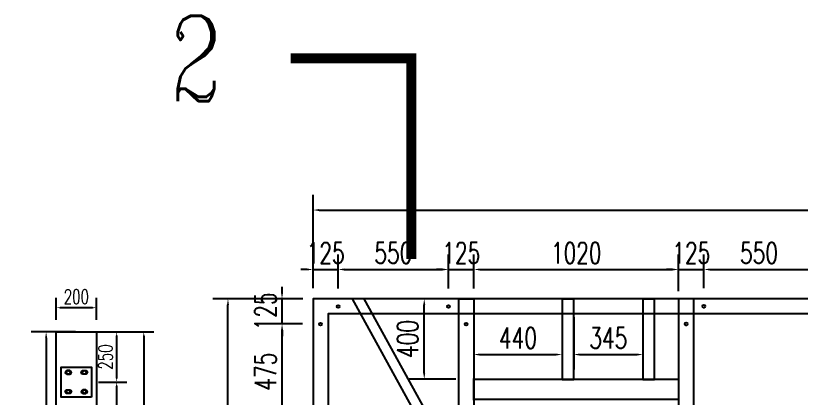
# Model space of a CAD drawing. Header units: millimetres. Extents: x -1443632 to -1307761, y 1430256 to 1527696.
# Drawn here: x -1385595 to -1381684, y 1473164 to 1475070 of the extents above; entities that cross this region are included whole.
import ezdxf

# ---------------------------------------------------------------- set-up
doc = ezdxf.new("R2010")
doc.units = ezdxf.units.MM
doc.header["$LTSCALE"] = 10
doc.layers.get('0').update_dxf_attribs({"linetype": 'CONTINUOUS'})
doc.layers.get('DEFPOINTS').update_dxf_attribs({"linetype": 'CONTINUOUS'})
for name, color, linetype in [('PUB_TEXT', 7, 'CONTINUOUS'), ('W-PLASTIC_RAILINGS塑木栏杆', 6, 'CONTINUOUS'), ('W-STEEL_FRAME钢架', 3, 'CONTINUOUS'), ('W-STEEL_KEEL钢龙骨', 5, 'CONTINUOUS')]:
    doc.layers.add(name, color=color, linetype=linetype)
doc.styles.add('_TCH_LABEL', font='COMPLEX', dxfattribs={"bigfont": 'GBCBIG'})
doc.styles.add('STANDARD_T3', font='simplex.shx', dxfattribs={"width": 0.7, "bigfont": 'gbcbig.shx'})
doc.dimstyles.new('W&&20', dxfattribs={"dimtxt": 70, "dimasz": 20, "dimexe": 50, "dimexo": 60, "dimgap": 20, "dimtad": 1, "dimdec": 0, "dimzin": 0, "dimdsep": 46, "dimtxsty": 'STANDARD_T3', "dimcen": 0.09, "dimclrd": 1, "dimclre": 1, "dimclrt": 7, "dimazin": 2, "dimtfac": 1, "dimtdec": 0, "dimtix": 1, "dimtmove": 2, "dimatfit": 3, "dimfxl": 0, "dimtolj": 1, "dimtzin": 0, "dimarcsym": 0})
doc.dimstyles.new('W&&30', dxfattribs={"dimtxt": 105, "dimasz": 30, "dimexe": 75, "dimexo": 90, "dimgap": 30, "dimtad": 1, "dimdec": 0, "dimzin": 0, "dimdsep": 46, "dimtxsty": 'STANDARD_T3', "dimcen": 0.09, "dimclrd": 1, "dimclre": 1, "dimclrt": 7, "dimazin": 2, "dimtfac": 1, "dimtdec": 0, "dimtix": 1, "dimtmove": 2, "dimatfit": 3, "dimfxl": 0, "dimtolj": 1, "dimtzin": 0, "dimarcsym": 0})

# ---------------------------------------------------------------- blocks, each defined once
blk = doc.blocks.new('*D220')
at = {"layer": 'DEFPOINTS', "color": 0, "transparency": 16777216}
for p in [(-1383989.8, 1473805.9), (-1384114.8, 1473622.4), (-1383989.8, 1473621.4)]:
    blk.add_point(p, dxfattribs=at)
at = {"layer": 'W-STEEL_FRAME钢架', "color": 1, "lineweight": -2, "transparency": 16777216}
for p, q in [((-1384114.8, 1473712.4), (-1384114.8, 1473880.9)), ((-1383989.8, 1473711.4), (-1383989.8, 1473880.9)), ((-1384144.8, 1473805.9), (-1384174.8, 1473805.9)), ((-1384114.8, 1473805.9), (-1383989.8, 1473805.9)), ((-1383959.8, 1473805.9), (-1383929.8, 1473805.9))]:
    blk.add_line(p, q, dxfattribs=at)
at = {"layer": 'W-STEEL_FRAME钢架', "color": 1, "transparency": 16777216}
for points in [[(-1384144.8, 1473810.9), (-1384144.8, 1473800.9), (-1384114.8, 1473805.9)], [(-1383959.8, 1473810.9), (-1383959.8, 1473800.9), (-1383989.8, 1473805.9)]]:
    blk.add_solid(points, dxfattribs=at)
at = {"layer": 'W-STEEL_FRAME钢架', "color": 7, "transparency": 16777216, "insert": (-1384052.3, 1473888.4), "char_height": 105, "attachment_point": 5, "style": 'STANDARD_T3'}
blk.add_mtext('\\A1;125', dxfattribs=at)
blk = doc.blocks.new('*D221')
at = {"layer": 'DEFPOINTS', "color": 0, "transparency": 16777216}
for p in [(-1383439.8, 1473805.9), (-1383989.8, 1473621.4), (-1383439.8, 1473621.4)]:
    blk.add_point(p, dxfattribs=at)
at = {"layer": 'W-STEEL_FRAME钢架', "color": 1, "lineweight": -2, "transparency": 16777216}
for p, q in [((-1383989.8, 1473711.4), (-1383989.8, 1473880.9)), ((-1383439.8, 1473711.4), (-1383439.8, 1473880.9)), ((-1383959.8, 1473805.9), (-1383469.8, 1473805.9))]:
    blk.add_line(p, q, dxfattribs=at)
at = {"layer": 'W-STEEL_FRAME钢架', "color": 1, "transparency": 16777216}
for points in [[(-1383959.8, 1473810.9), (-1383959.8, 1473800.9), (-1383989.8, 1473805.9)], [(-1383469.8, 1473810.9), (-1383469.8, 1473800.9), (-1383439.8, 1473805.9)]]:
    blk.add_solid(points, dxfattribs=at)
at = {"layer": 'W-STEEL_FRAME钢架', "color": 7, "transparency": 16777216, "insert": (-1383714.8, 1473888.4), "char_height": 105, "attachment_point": 5, "style": 'STANDARD_T3'}
blk.add_mtext('\\A1;550', dxfattribs=at)
blk = doc.blocks.new('*D222')
at = {"layer": 'DEFPOINTS', "color": 0, "transparency": 16777216}
for p in [(-1383314.8, 1473805.9), (-1383439.8, 1473621.4), (-1383314.8, 1473620.4)]:
    blk.add_point(p, dxfattribs=at)
at = {"layer": 'W-STEEL_FRAME钢架', "color": 1, "lineweight": -2, "transparency": 16777216}
for p, q in [((-1383439.8, 1473711.4), (-1383439.8, 1473880.9)), ((-1383314.8, 1473710.4), (-1383314.8, 1473880.9)), ((-1383469.8, 1473805.9), (-1383499.8, 1473805.9)), ((-1383439.8, 1473805.9), (-1383314.8, 1473805.9)), ((-1383284.8, 1473805.9), (-1383254.8, 1473805.9))]:
    blk.add_line(p, q, dxfattribs=at)
at = {"layer": 'W-STEEL_FRAME钢架', "color": 1, "transparency": 16777216}
for points in [[(-1383469.8, 1473810.9), (-1383469.8, 1473800.9), (-1383439.8, 1473805.9)], [(-1383284.8, 1473810.9), (-1383284.8, 1473800.9), (-1383314.8, 1473805.9)]]:
    blk.add_solid(points, dxfattribs=at)
at = {"layer": 'W-STEEL_FRAME钢架', "color": 7, "transparency": 16777216, "insert": (-1383377.3, 1473888.4), "char_height": 105, "attachment_point": 5, "style": 'STANDARD_T3'}
blk.add_mtext('\\A1;125', dxfattribs=at)
blk = doc.blocks.new('*D223')
at = {"layer": 'DEFPOINTS', "color": 0, "transparency": 16777216}
for p in [(-1382294.8, 1473805.9), (-1383314.8, 1473620.4), (-1382294.8, 1473608.2)]:
    blk.add_point(p, dxfattribs=at)
at = {"layer": 'W-STEEL_FRAME钢架', "color": 1, "lineweight": -2, "transparency": 16777216}
for p, q in [((-1383314.8, 1473710.4), (-1383314.8, 1473880.9)), ((-1382294.8, 1473698.2), (-1382294.8, 1473880.9)), ((-1383284.8, 1473805.9), (-1382324.8, 1473805.9))]:
    blk.add_line(p, q, dxfattribs=at)
at = {"layer": 'W-STEEL_FRAME钢架', "color": 1, "transparency": 16777216}
for points in [[(-1383284.8, 1473810.9), (-1383284.8, 1473800.9), (-1383314.8, 1473805.9)], [(-1382324.8, 1473810.9), (-1382324.8, 1473800.9), (-1382294.8, 1473805.9)]]:
    blk.add_solid(points, dxfattribs=at)
at = {"layer": 'W-STEEL_FRAME钢架', "color": 7, "transparency": 16777216, "insert": (-1382804.8, 1473888.4), "char_height": 105, "attachment_point": 5, "style": 'STANDARD_T3'}
blk.add_mtext('\\A1;1020', dxfattribs=at)
blk = doc.blocks.new('*D224')
at = {"layer": 'DEFPOINTS', "color": 0, "transparency": 16777216}
for p in [(-1382169.8, 1473805.9), (-1382294.8, 1473608.2), (-1382169.8, 1473622.4)]:
    blk.add_point(p, dxfattribs=at)
at = {"layer": 'W-STEEL_FRAME钢架', "color": 1, "lineweight": -2, "transparency": 16777216}
for p, q in [((-1382294.8, 1473698.2), (-1382294.8, 1473880.9)), ((-1382169.8, 1473712.4), (-1382169.8, 1473880.9)), ((-1382324.8, 1473805.9), (-1382354.8, 1473805.9)), ((-1382294.8, 1473805.9), (-1382169.8, 1473805.9)), ((-1382139.8, 1473805.9), (-1382109.8, 1473805.9))]:
    blk.add_line(p, q, dxfattribs=at)
at = {"layer": 'W-STEEL_FRAME钢架', "color": 1, "transparency": 16777216}
for points in [[(-1382324.8, 1473810.9), (-1382324.8, 1473800.9), (-1382294.8, 1473805.9)], [(-1382139.8, 1473810.9), (-1382139.8, 1473800.9), (-1382169.8, 1473805.9)]]:
    blk.add_solid(points, dxfattribs=at)
at = {"layer": 'W-STEEL_FRAME钢架', "color": 7, "transparency": 16777216, "insert": (-1382232.3, 1473888.4), "char_height": 105, "attachment_point": 5, "style": 'STANDARD_T3'}
blk.add_mtext('\\A1;125', dxfattribs=at)
blk = doc.blocks.new('*D225')
at = {"layer": 'DEFPOINTS', "color": 0, "transparency": 16777216}
for p in [(-1381619.8, 1473805.9), (-1382169.8, 1473622.4), (-1381619.8, 1473622.4)]:
    blk.add_point(p, dxfattribs=at)
at = {"layer": 'W-STEEL_FRAME钢架', "color": 1, "lineweight": -2, "transparency": 16777216}
for p, q in [((-1382169.8, 1473712.4), (-1382169.8, 1473880.9)), ((-1381619.8, 1473712.4), (-1381619.8, 1473880.9)), ((-1382139.8, 1473805.9), (-1381649.8, 1473805.9))]:
    blk.add_line(p, q, dxfattribs=at)
at = {"layer": 'W-STEEL_FRAME钢架', "color": 1, "transparency": 16777216}
for points in [[(-1382139.8, 1473810.9), (-1382139.8, 1473800.9), (-1382169.8, 1473805.9)], [(-1381649.8, 1473810.9), (-1381649.8, 1473800.9), (-1381619.8, 1473805.9)]]:
    blk.add_solid(points, dxfattribs=at)
at = {"layer": 'W-STEEL_FRAME钢架', "color": 7, "transparency": 16777216, "insert": (-1381894.8, 1473888.4), "char_height": 105, "attachment_point": 5, "style": 'STANDARD_T3'}
blk.add_mtext('\\A1;550', dxfattribs=at)
blk = doc.blocks.new('*D143')
at = {"layer": 'DEFPOINTS', "color": 0, "transparency": 16777216}
for p in [(-1384269.1, 1473534.4), (-1384077.8, 1473534.4), (-1384077.8, 1473059.4)]:
    blk.add_point(p, dxfattribs=at)
at = {"layer": 'W-STEEL_FRAME钢架', "color": 1, "lineweight": -2, "transparency": 16777216}
for p, q in [((-1384167.8, 1473534.4), (-1384344.1, 1473534.4)), ((-1384269.1, 1473089.4), (-1384269.1, 1473504.4)), ((-1384167.8, 1473059.4), (-1384344.1, 1473059.4))]:
    blk.add_line(p, q, dxfattribs=at)
at = {"layer": 'W-STEEL_FRAME钢架', "color": 1, "transparency": 16777216}
for points in [[(-1384274.1, 1473504.4), (-1384264.1, 1473504.4), (-1384269.1, 1473534.4)], [(-1384274.1, 1473089.4), (-1384264.1, 1473089.4), (-1384269.1, 1473059.4)]]:
    blk.add_solid(points, dxfattribs=at)
at = {"layer": 'W-STEEL_FRAME钢架', "color": 7, "transparency": 16777216, "insert": (-1384351.6, 1473296.9), "char_height": 105, "attachment_point": 5, "rotation": 90, "style": 'STANDARD_T3'}
blk.add_mtext('\\A1;475', dxfattribs=at)
blk = doc.blocks.new('*D144')
at = {"layer": 'DEFPOINTS', "color": 0, "transparency": 16777216}
for p in [(-1384269.1, 1473659.4), (-1384075.5, 1473659.4), (-1384077.8, 1473534.4)]:
    blk.add_point(p, dxfattribs=at)
at = {"layer": 'W-STEEL_FRAME钢架', "color": 1, "lineweight": -2, "transparency": 16777216}
for p, q in [((-1384269.1, 1473689.4), (-1384269.1, 1473719.4)), ((-1384165.5, 1473659.4), (-1384344.1, 1473659.4)), ((-1384269.1, 1473534.4), (-1384269.1, 1473659.4)), ((-1384167.8, 1473534.4), (-1384344.1, 1473534.4)), ((-1384269.1, 1473504.4), (-1384269.1, 1473474.4))]:
    blk.add_line(p, q, dxfattribs=at)
at = {"layer": 'W-STEEL_FRAME钢架', "color": 1, "transparency": 16777216}
for points in [[(-1384274.1, 1473689.4), (-1384264.1, 1473689.4), (-1384269.1, 1473659.4)], [(-1384274.1, 1473504.4), (-1384264.1, 1473504.4), (-1384269.1, 1473534.4)]]:
    blk.add_solid(points, dxfattribs=at)
at = {"layer": 'W-STEEL_FRAME钢架', "color": 7, "transparency": 16777216, "insert": (-1384351.6, 1473596.9), "char_height": 105, "attachment_point": 5, "rotation": 90, "style": 'STANDARD_T3'}
blk.add_mtext('\\A1;125', dxfattribs=at)
blk = doc.blocks.new('*D145')
at = {"layer": 'DEFPOINTS', "color": 0, "transparency": 16777216}
for p in [(-1384538.3, 1473659.4), (-1384114.8, 1473659.4), (-1384114.8, 1471159.4)]:
    blk.add_point(p, dxfattribs=at)
at = {"layer": 'W-STEEL_FRAME钢架', "color": 1, "lineweight": -2, "transparency": 16777216}
for p, q in [((-1384204.8, 1473659.4), (-1384613.3, 1473659.4)), ((-1384538.3, 1471189.4), (-1384538.3, 1473629.4)), ((-1384204.8, 1471159.4), (-1384613.3, 1471159.4))]:
    blk.add_line(p, q, dxfattribs=at)
at = {"layer": 'W-STEEL_FRAME钢架', "color": 1, "transparency": 16777216}
for points in [[(-1384543.3, 1473629.4), (-1384533.3, 1473629.4), (-1384538.3, 1473659.4)], [(-1384543.3, 1471189.4), (-1384533.3, 1471189.4), (-1384538.3, 1471159.4)]]:
    blk.add_solid(points, dxfattribs=at)
at = {"layer": 'W-STEEL_FRAME钢架', "color": 7, "transparency": 16777216, "insert": (-1384620.8, 1472409.4), "char_height": 105, "attachment_point": 5, "rotation": 90, "style": 'STANDARD_T3'}
blk.add_mtext('\\A1;2500', dxfattribs=at)
blk = doc.blocks.new('*D146')
at = {"layer": 'DEFPOINTS', "color": 0, "transparency": 16777216}
for p in [(-1374214.8, 1474101.9), (-1384114.8, 1473659.4), (-1374214.8, 1473659.4)]:
    blk.add_point(p, dxfattribs=at)
at = {"layer": 'W-STEEL_FRAME钢架', "color": 1, "lineweight": -2, "transparency": 16777216}
for p, q in [((-1384114.8, 1473749.4), (-1384114.8, 1474176.9)), ((-1374214.8, 1473749.4), (-1374214.8, 1474176.9)), ((-1384084.8, 1474101.9), (-1374244.8, 1474101.9))]:
    blk.add_line(p, q, dxfattribs=at)
at = {"layer": 'W-STEEL_FRAME钢架', "color": 1, "transparency": 16777216}
for points in [[(-1384084.8, 1474106.9), (-1384084.8, 1474096.9), (-1384114.8, 1474101.9)], [(-1374244.8, 1474106.9), (-1374244.8, 1474096.9), (-1374214.8, 1474101.9)]]:
    blk.add_solid(points, dxfattribs=at)
at = {"layer": 'W-STEEL_FRAME钢架', "color": 7, "transparency": 16777216, "insert": (-1379164.8, 1474184.4), "char_height": 105, "attachment_point": 5, "style": 'STANDARD_T3'}
blk.add_mtext('\\A1;9900', dxfattribs=at)
blk = doc.blocks.new('*D152')
at = {"layer": 'DEFPOINTS', "color": 0, "transparency": 16777216}
for p in [(-1385207.8, 1473494.7), (-1385443.4, 1470994.7), (-1385207.8, 1470994.7)]:
    blk.add_point(p, dxfattribs=at)
at = {"layer": 'W-PLASTIC_RAILINGS塑木栏杆', "color": 1, "lineweight": -2, "transparency": 16777216}
for p, q in [((-1385297.8, 1473494.7), (-1385518.4, 1473494.7)), ((-1385443.4, 1473464.7), (-1385443.4, 1471024.7)), ((-1385297.8, 1470994.7), (-1385518.4, 1470994.7))]:
    blk.add_line(p, q, dxfattribs=at)
at = {"layer": 'W-PLASTIC_RAILINGS塑木栏杆', "color": 1, "transparency": 16777216}
for points in [[(-1385448.4, 1473464.7), (-1385438.4, 1473464.7), (-1385443.4, 1473494.7)], [(-1385448.4, 1471024.7), (-1385438.4, 1471024.7), (-1385443.4, 1470994.7)]]:
    blk.add_solid(points, dxfattribs=at)
at = {"layer": 'W-PLASTIC_RAILINGS塑木栏杆', "color": 7, "transparency": 16777216, "insert": (-1385525.9, 1472244.7), "char_height": 105, "attachment_point": 5, "rotation": 90, "style": 'STANDARD_T3'}
blk.add_mtext('\\A1;2500', dxfattribs=at)
blk = doc.blocks.new('*D244')
at = {"layer": 'DEFPOINTS', "color": 0, "transparency": 16777216}
for p in [(-1385293.1, 1473494.7), (-1385092.3, 1473494.7), (-1385243.1, 1473245)]:
    blk.add_point(p, dxfattribs=at)
at = {"layer": 'W-PLASTIC_RAILINGS塑木栏杆', "color": 1, "lineweight": -2, "transparency": 16777216}
for p, q in [((-1385233.1, 1473494.7), (-1385042.3, 1473494.7)), ((-1385092.3, 1473265), (-1385092.3, 1473474.7)), ((-1385183.1, 1473245), (-1385042.3, 1473245))]:
    blk.add_line(p, q, dxfattribs=at)
at = {"layer": 'W-PLASTIC_RAILINGS塑木栏杆', "color": 1, "transparency": 16777216}
for points in [[(-1385095.7, 1473474.7), (-1385089, 1473474.7), (-1385092.3, 1473494.7)], [(-1385095.7, 1473265), (-1385089, 1473265), (-1385092.3, 1473245)]]:
    blk.add_solid(points, dxfattribs=at)
at = {"layer": 'W-PLASTIC_RAILINGS塑木栏杆', "color": 7, "transparency": 16777216, "insert": (-1385147.3, 1473369.9), "char_height": 70, "attachment_point": 5, "rotation": 90, "style": 'STANDARD_T3'}
blk.add_mtext('\\A1;250', dxfattribs=at)
blk = doc.blocks.new('*D155')
at = {"layer": 'DEFPOINTS', "color": 0, "transparency": 16777216}
for p in [(-1385393.1, 1473615.4), (-1385393.1, 1473494.7), (-1385193.1, 1473494.7)]:
    blk.add_point(p, dxfattribs=at)
at = {"layer": 'W-PLASTIC_RAILINGS塑木栏杆', "color": 1, "lineweight": -2, "transparency": 16777216}
for p, q in [((-1385393.1, 1473554.7), (-1385393.1, 1473665.4)), ((-1385193.1, 1473554.7), (-1385193.1, 1473665.4)), ((-1385213.1, 1473615.4), (-1385373.1, 1473615.4))]:
    blk.add_line(p, q, dxfattribs=at)
at = {"layer": 'W-PLASTIC_RAILINGS塑木栏杆', "color": 1, "transparency": 16777216}
for points in [[(-1385373.1, 1473618.8), (-1385373.1, 1473612.1), (-1385393.1, 1473615.4)], [(-1385213.1, 1473618.8), (-1385213.1, 1473612.1), (-1385193.1, 1473615.4)]]:
    blk.add_solid(points, dxfattribs=at)
at = {"layer": 'W-PLASTIC_RAILINGS塑木栏杆', "color": 7, "transparency": 16777216, "insert": (-1385293.1, 1473670.4), "char_height": 70, "attachment_point": 5, "style": 'STANDARD_T3'}
blk.add_mtext('\\A1;200', dxfattribs=at)
blk = doc.blocks.new('*D156')
at = {"layer": 'DEFPOINTS', "color": 0, "transparency": 16777216}
for p in [(-1385193.1, 1473494.7), (-1385193.1, 1470994.7), (-1384957.5, 1470994.7)]:
    blk.add_point(p, dxfattribs=at)
at = {"layer": 'W-PLASTIC_RAILINGS塑木栏杆', "color": 1, "lineweight": -2, "transparency": 16777216}
for p, q in [((-1385133.1, 1473494.7), (-1384907.5, 1473494.7)), ((-1384957.5, 1473474.7), (-1384957.5, 1471014.7)), ((-1385133.1, 1470994.7), (-1384907.5, 1470994.7))]:
    blk.add_line(p, q, dxfattribs=at)
at = {"layer": 'W-PLASTIC_RAILINGS塑木栏杆', "color": 1, "transparency": 16777216}
for points in [[(-1384960.8, 1473474.7), (-1384954.1, 1473474.7), (-1384957.5, 1473494.7)], [(-1384960.8, 1471014.7), (-1384954.1, 1471014.7), (-1384957.5, 1470994.7)]]:
    blk.add_solid(points, dxfattribs=at)
at = {"layer": 'W-PLASTIC_RAILINGS塑木栏杆', "color": 7, "transparency": 16777216, "insert": (-1385012.5, 1472244.7), "char_height": 70, "attachment_point": 5, "rotation": 90, "style": 'STANDARD_T3'}
blk.add_mtext('\\A1;2500', dxfattribs=at)
blk = doc.blocks.new('*D157')
at = {"layer": 'DEFPOINTS', "color": 0, "transparency": 16777216}
for p in [(-1385243.1, 1473245), (-1385092.3, 1473245), (-1385243.1, 1472578.7)]:
    blk.add_point(p, dxfattribs=at)
at = {"layer": 'W-PLASTIC_RAILINGS塑木栏杆', "color": 1, "lineweight": -2, "transparency": 16777216}
for p, q in [((-1385183.1, 1473245), (-1385042.3, 1473245)), ((-1385092.3, 1472598.7), (-1385092.3, 1473225)), ((-1385183.1, 1472578.7), (-1385042.3, 1472578.7))]:
    blk.add_line(p, q, dxfattribs=at)
at = {"layer": 'W-PLASTIC_RAILINGS塑木栏杆', "color": 1, "transparency": 16777216}
for points in [[(-1385095.7, 1473225), (-1385089, 1473225), (-1385092.3, 1473245)], [(-1385095.7, 1472598.7), (-1385089, 1472598.7), (-1385092.3, 1472578.7)]]:
    blk.add_solid(points, dxfattribs=at)
at = {"layer": 'W-PLASTIC_RAILINGS塑木栏杆', "color": 7, "transparency": 16777216, "insert": (-1385147.3, 1472911.9), "char_height": 70, "attachment_point": 5, "rotation": 90, "style": 'STANDARD_T3'}
blk.add_mtext('\\A1;666', dxfattribs=at)
blk = doc.blocks.new('*D266')
at = {"color": 1, "lineweight": -2, "transparency": 16777216}
for p, q in [((-1383404.8, 1473659.4), (-1383636.2, 1473659.4)), ((-1383561.2, 1473289.4), (-1383561.2, 1473629.4)), ((-1383404.8, 1473259.4), (-1383636.2, 1473259.4))]:
    blk.add_line(p, q, dxfattribs=at)
at = {"color": 1, "transparency": 16777216}
for points in [[(-1383566.2, 1473629.4), (-1383556.2, 1473629.4), (-1383561.2, 1473659.4)], [(-1383566.2, 1473289.4), (-1383556.2, 1473289.4), (-1383561.2, 1473259.4)]]:
    blk.add_solid(points, dxfattribs=at)
at = {"layer": 'DEFPOINTS', "color": 0, "transparency": 16777216}
for p in [(-1383561.2, 1473659.4), (-1383314.8, 1473659.4), (-1383314.8, 1473259.4)]:
    blk.add_point(p, dxfattribs=at)
at = {"color": 7, "transparency": 16777216, "insert": (-1383643.7, 1473459.4), "char_height": 105, "attachment_point": 5, "rotation": 90, "style": 'STANDARD_T3'}
blk.add_mtext('\\A1;400', dxfattribs=at)
blk = doc.blocks.new('*D267')
at = {"color": 1, "lineweight": -2, "transparency": 16777216}
for p, q in [((-1382817.1, 1473568.4), (-1382817.1, 1473307.1)), ((-1382472.3, 1473568.4), (-1382472.3, 1473307.1)), ((-1382787.1, 1473382.1), (-1382502.3, 1473382.1))]:
    blk.add_line(p, q, dxfattribs=at)
at = {"color": 1, "transparency": 16777216}
for points in [[(-1382787.1, 1473387.1), (-1382787.1, 1473377.1), (-1382817.1, 1473382.1)], [(-1382502.3, 1473387.1), (-1382502.3, 1473377.1), (-1382472.3, 1473382.1)]]:
    blk.add_solid(points, dxfattribs=at)
at = {"layer": 'DEFPOINTS', "color": 0, "transparency": 16777216}
for p in [(-1382817.1, 1473658.4), (-1382472.3, 1473658.4), (-1382472.3, 1473382.1)]:
    blk.add_point(p, dxfattribs=at)
at = {"color": 7, "transparency": 16777216, "insert": (-1382644.7, 1473464.6), "char_height": 105, "attachment_point": 5, "style": 'STANDARD_T3'}
blk.add_mtext('\\A1;345', dxfattribs=at)
blk = doc.blocks.new('*D277')
at = {"color": 1, "lineweight": -2, "transparency": 16777216}
for p, q in [((-1383314.8, 1473569.4), (-1383314.8, 1473307.1)), ((-1382875.1, 1473568.4), (-1382875.1, 1473307.1)), ((-1383284.8, 1473382.1), (-1382905.1, 1473382.1))]:
    blk.add_line(p, q, dxfattribs=at)
at = {"color": 1, "transparency": 16777216}
for points in [[(-1383284.8, 1473387.1), (-1383284.8, 1473377.1), (-1383314.8, 1473382.1)], [(-1382905.1, 1473387.1), (-1382905.1, 1473377.1), (-1382875.1, 1473382.1)]]:
    blk.add_solid(points, dxfattribs=at)
at = {"layer": 'DEFPOINTS', "color": 0, "transparency": 16777216}
for p in [(-1383314.8, 1473659.4), (-1382875.1, 1473658.4), (-1382875.1, 1473382.1)]:
    blk.add_point(p, dxfattribs=at)
at = {"color": 7, "transparency": 16777216, "insert": (-1383094.9, 1473464.6), "char_height": 105, "attachment_point": 5, "style": 'STANDARD_T3'}
blk.add_mtext('\\A1;440', dxfattribs=at)

msp = doc.modelspace()

# ---------------------------------------------------------------- linework, layer by layer
at = {"color": 3, "const_width": 50}
msp.add_lwpolyline([(-1384226, 1474857.5), (-1383626, 1474857.5), (-1383626, 1473857.5)], dxfattribs=at)
msp.add_lwpolyline([(-1385218.1, 1473170), (-1385368.1, 1473170), (-1385368.1, 1473320), (-1385218.1, 1473320)], close=True)
at = {"color": 3}
for points in [[(-1385326.1, 1473284, 0.945986), (-1385326.1, 1473302), (-1385340.1, 1473302, 0.892056), (-1385340.1, 1473284)], [(-1385260.1, 1473284, -0.945986), (-1385260.1, 1473302), (-1385246.1, 1473302, -0.892056), (-1385246.1, 1473284)], [(-1385326.1, 1473206, -0.945986), (-1385326.1, 1473188), (-1385340.1, 1473188, -0.892056), (-1385340.1, 1473206)], [(-1385260.1, 1473206, 0.945986), (-1385260.1, 1473188), (-1385246.1, 1473188, 0.892056), (-1385246.1, 1473206)]]:
    msp.add_lwpolyline(points, format="xyb", close=True, dxfattribs=at)
at = {"color": 2}
for centre in [(-1385333.1, 1473293), (-1385253.1, 1473293), (-1385333.1, 1473197), (-1385253.1, 1473197)]:
    msp.add_circle(centre, 9, dxfattribs=at)
at = {"layer": 'W-STEEL_FRAME钢架', "color": 4}
for points in [[(-1374214.8, 1473659.4), (-1384114.8, 1473659.4), (-1384114.8, 1471159.4), (-1374214.8, 1471159.4)], [(-1383314.8, 1471159.4), (-1383389.8, 1471159.4), (-1383389.8, 1473659.4), (-1383314.8, 1473659.4)], [(-1382294.8, 1471159.4), (-1382219.8, 1471159.4), (-1382219.8, 1473659.4), (-1382294.8, 1473659.4)], [(-1374289.8, 1473584.4), (-1384039.8, 1473584.4), (-1384039.8, 1471234.4), (-1374289.8, 1471234.4)], [(-1385193.1, 1470994.7), (-1385393.1, 1470994.7), (-1385393.1, 1473494.7), (-1385193.1, 1473494.7)]]:
    msp.add_lwpolyline(points, close=True, dxfattribs=at)
at = {"layer": 'W-STEEL_FRAME钢架', "color": 6}
msp.add_lwpolyline([(-1383920.7, 1473659.4), (-1383314.8, 1472557.3), (-1383314.8, 1472667.3), (-1383860.2, 1473659.4)], close=True, dxfattribs=at)
at = {"layer": 'W-STEEL_FRAME钢架'}
for points in [[(-1382875.1, 1473257.4), (-1382817.1, 1473257.4), (-1382817.1, 1473658.4), (-1382875.1, 1473658.4)], [(-1382472.3, 1473257.5), (-1382414.3, 1473257.5), (-1382414.3, 1473658.4), (-1382472.3, 1473658.4)]]:
    msp.add_lwpolyline(points, close=True, dxfattribs=at)
for centre in [(-1383989.8, 1473621.4), (-1383439.8, 1473621.4), (-1382169.8, 1473622.4), (-1384077.8, 1473533.4), (-1383351.8, 1473533.4), (-1382257.8, 1473534.4)]:
    msp.add_circle(centre, 7, dxfattribs=at)
at = {"layer": 'W-STEEL_KEEL钢龙骨', "color": 1, "const_width": 10}
msp.add_lwpolyline([(-1383314.8, 1473159.4), (-1382294.8, 1473159.4), (-1382294.8, 1473259.4), (-1383314.8, 1473259.4)], close=True, dxfattribs=at)

# ---------------------------------------------------------------- texts
at = {"layer": 'PUB_TEXT', "color": 7, "style": '_TCH_LABEL', "width": 0.705882}
msp.add_text('2', height=425, dxfattribs=at).set_placement((-1384826, 1474645))

# ---------------------------------------------------------------- dimensions: what is measured, and where the dimension line sits
dim = msp.add_linear_dim(base=(-1383561.2, 1473659.4), p1=(-1383314.8, 1473259.4), p2=(-1383314.8, 1473659.4), angle=90, dimstyle='W&&30')
dim.commit()
dim.dimension.update_dxf_attribs({"geometry": '*D266', "text_midpoint": (-1383643.7, 1473459.4)})
at = {"color": 3}
dim = msp.add_linear_dim(base=(-1382875.1, 1473382.1), p1=(-1383314.8, 1473659.4), p2=(-1382875.1, 1473658.4), dimstyle='W&&30', dxfattribs=at)
dim.commit()
dim.dimension.update_dxf_attribs({"geometry": '*D277', "text_midpoint": (-1383094.9, 1473464.6)})
dim = msp.add_linear_dim(base=(-1382472.3, 1473382.1), p1=(-1382817.1, 1473658.4), p2=(-1382472.3, 1473658.4), dimstyle='W&&30')
dim.commit()
dim.dimension.update_dxf_attribs({"geometry": '*D267', "text_midpoint": (-1382644.7, 1473464.6)})
at = {"layer": 'W-PLASTIC_RAILINGS塑木栏杆'}
for base, p1, p2, angle, dimstyle, picture, middle in [((-1385393.1, 1473615.4), (-1385193.1, 1473494.7), (-1385393.1, 1473494.7), 180, 'W&&20', '*D155', (-1385293.1, 1473670.4)), ((-1385443.4, 1470994.7), (-1385207.8, 1473494.7), (-1385207.8, 1470994.7), 90, 'W&&30', '*D152', (-1385525.9, 1472244.7)), ((-1385092.3, 1473494.7), (-1385243.1, 1473245), (-1385293.1, 1473494.7), 90, 'W&&20', '*D244', (-1385147.3, 1473369.9)), ((-1384957.5, 1470994.7), (-1385193.1, 1473494.7), (-1385193.1, 1470994.7), 90, 'W&&20', '*D156', (-1385012.5, 1472244.7)), ((-1385092.3, 1473245), (-1385243.1, 1472578.7), (-1385243.1, 1473245), 90, 'W&&20', '*D157', (-1385147.3, 1472911.9))]:
    dim = msp.add_linear_dim(base=base, p1=p1, p2=p2, angle=angle, dimstyle=dimstyle, dxfattribs=at)
    dim.commit()
    dim.dimension.update_dxf_attribs({"geometry": picture, "text_midpoint": middle})
at = {"layer": 'W-STEEL_FRAME钢架'}
for base, p1, p2, picture, middle in [((-1374214.8, 1474101.9), (-1384114.8, 1473659.4), (-1374214.8, 1473659.4), '*D146', (-1379164.8, 1474184.4)), ((-1383989.8, 1473805.9), (-1384114.8, 1473622.4), (-1383989.8, 1473621.4), '*D220', (-1384052.3, 1473888.4)), ((-1383439.8, 1473805.9), (-1383989.8, 1473621.4), (-1383439.8, 1473621.4), '*D221', (-1383714.8, 1473888.4)), ((-1383314.8, 1473805.9), (-1383439.8, 1473621.4), (-1383314.8, 1473620.4), '*D222', (-1383377.3, 1473888.4)), ((-1382294.8, 1473805.9), (-1383314.8, 1473620.4), (-1382294.8, 1473608.2), '*D223', (-1382804.8, 1473888.4)), ((-1382169.8, 1473805.9), (-1382294.8, 1473608.2), (-1382169.8, 1473622.4), '*D224', (-1382232.3, 1473888.4)), ((-1381619.8, 1473805.9), (-1382169.8, 1473622.4), (-1381619.8, 1473622.4), '*D225', (-1381894.8, 1473888.4))]:
    dim = msp.add_linear_dim(base=base, p1=p1, p2=p2, dimstyle='W&&30', dxfattribs=at)
    dim.commit()
    dim.dimension.update_dxf_attribs({"geometry": picture, "text_midpoint": middle})
for base, p1, p2, picture, middle in [((-1384269.1, 1473659.4), (-1384077.8, 1473534.4), (-1384075.5, 1473659.4), '*D144', (-1384351.6, 1473596.9)), ((-1384538.3, 1473659.4), (-1384114.8, 1471159.4), (-1384114.8, 1473659.4), '*D145', (-1384620.8, 1472409.4)), ((-1384269.1, 1473534.4), (-1384077.8, 1473059.4), (-1384077.8, 1473534.4), '*D143', (-1384351.6, 1473296.9))]:
    dim = msp.add_linear_dim(base=base, p1=p1, p2=p2, angle=90, dimstyle='W&&30', dxfattribs=at)
    dim.commit()
    dim.dimension.update_dxf_attribs({"geometry": picture, "text_midpoint": middle})

doc.saveas('drawing.dxf')
